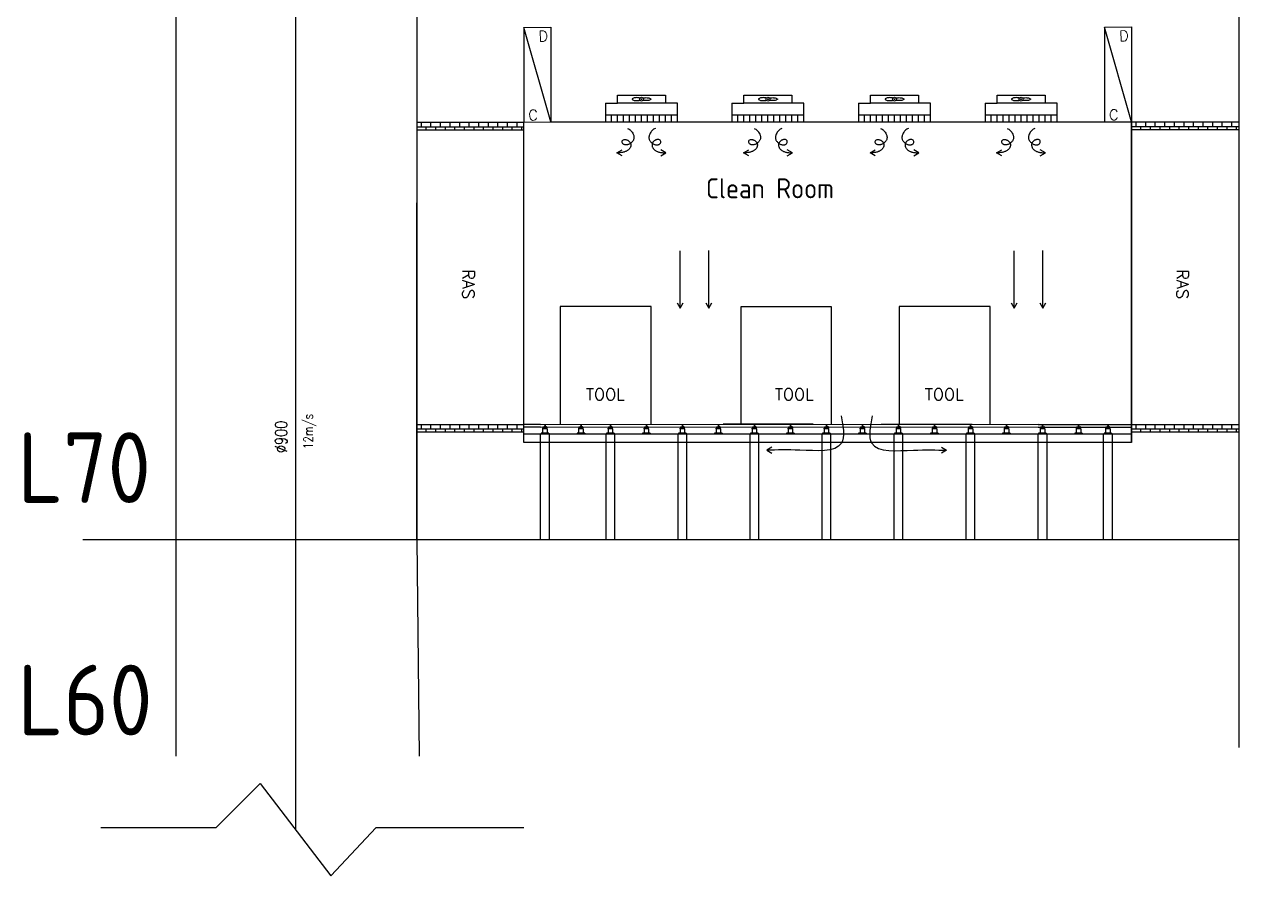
# Model space of a CAD drawing. Header units: millimetres. Extents: x 112 to 18918, y 65 to 12131.
# Drawn here: x 14678 to 18918, y 1148 to 4123 of the extents above; entities that cross this region are included whole.
import ezdxf
from ezdxf.enums import TextEntityAlignment as Align

# ---------------------------------------------------------------- set-up
doc = ezdxf.new("R2010")
doc.units = ezdxf.units.MM
for name, color, linetype in [('A-DETL-01', 1, 'Continuous'), ('DETL-TXT', 4, 'Continuous'), ('M-CEQPM-MAU', 22, 'Continuous'), ('M-EQPM-TXT', 4, 'Continuous'), ('M-HVAC-CMDUCT', 150, 'Continuous'), ('X-F10A-PID-F0-00-MAMEX-001$0$M-_DUCTAME-_E-', 40, 'Continuous'), ('X-F10A-PID-F0-00-MAMEX-001$0$X-F10X-PID-F0-00-MAMEX-001$0$M-_DUCTAME-_E-', 40, 'Continuous')]:
    doc.layers.add(name, color=color, linetype=linetype)
doc.styles.add('AA-TXT', font='isocp.shx', dxfattribs={"bigfont": 'chineset.shx'})
doc.styles.add('STDTEXT', font='simplex.shx', dxfattribs={"bigfont": 'china.shx'})
doc.styles.add('X-F10A-PID-F0-00-MAMEX-001$0$ROMANS', font='romans.shx', dxfattribs={"width": 0.8})

msp = doc.modelspace()

# ---------------------------------------------------------------- hatches: boundary and pattern name
at = {"layer": 'M-CEQPM-MAU'}
h = msp.add_hatch(dxfattribs=at)
h.set_pattern_fill('AR-B88', color=252, scale=0.164336)
h.set_pattern_definition([(360, (-655921.787, -1388894.034), (2e-14, 33.39309756), []), (90, (-655921.787, -1388894.034), (-16.69654878, 33.39309756), [33.39309756, -33.39309756])])
h.paths.add_polyline_path([(16422.1, 3780.8), (16048.2, 3780.8), (16048.2, 3754.4), (16422.1, 3754.4)])
h = msp.add_hatch(dxfattribs=at)
h.set_pattern_fill('AR-B88', color=252, scale=0.164336)
h.set_pattern_definition([(360, (-653426.305, -1388893.174), (2e-14, 33.39309756), []), (90, (-653426.305, -1388893.174), (-16.69654878, 33.39309756), [33.39309756, -33.39309756])])
h.paths.add_polyline_path([(18917.6, 3781.7), (18543.7, 3781.7), (18543.7, 3755.3), (18917.6, 3755.3)])
h = msp.add_hatch(dxfattribs=at)
h.set_pattern_fill('AR-B88', color=252, scale=0.164336)
h.set_pattern_definition([(360, (-655921.79, -1389949.798), (2e-14, 33.39309756), []), (90, (-655921.789, -1389949.798), (-16.69654878, 33.39309756), [33.39309756, -33.39309756])])
h.paths.add_polyline_path([(16422.1, 2725), (16048.2, 2725), (16048.2, 2698.6), (16422.1, 2698.6)])
h = msp.add_hatch(dxfattribs=at)
h.set_pattern_fill('AR-B88', color=252, scale=0.164336)
h.set_pattern_definition([(360, (-653426.305, -1389949.798), (2e-14, 33.39309756), []), (90, (-653426.305, -1389949.798), (-16.69654878, 33.39309756), [33.39309756, -33.39309756])])
h.paths.add_polyline_path([(18917.6, 2725), (18543.7, 2725), (18543.7, 2698.6), (18917.6, 2698.6)])

# ---------------------------------------------------------------- linework, layer by layer
at = {"color": 252}
for points in [[(16048.2, 3780.8), (16422.1, 3780.8)], [(18543.7, 3781.7), (18917.6, 3781.7)], [(16048.2, 3754.4), (16422.1, 3754.4)], [(18543.7, 3755.3), (18917.6, 3755.3)], [(16048.2, 2725), (16422.1, 2725)], [(18543.7, 2725), (18917.6, 2725)], [(16048.2, 2698.6), (16422.1, 2698.6)], [(18543.7, 2698.6), (18917.6, 2698.6)]]:
    msp.add_lwpolyline(points, dxfattribs=at)
at = {"layer": 'A-DETL-01', "color": 252, "linetype": 'Continuous'}
for p, q in [((15207.3, 9377.1), (15207.3, 1566.5)), ((18917.6, 9377.1), (18917.6, 1596.3)), ((16048.2, 4336.1), (16048.2, 2321.9)), ((18543.7, 3781.7), (18543.7, 2662.2)), ((16048.2, 2321.9), (16056.1, 1566.5))]:
    msp.add_line(p, q, dxfattribs=at)
at = {"layer": 'A-DETL-01', "color": 252}
msp.add_lwpolyline([(14944.5, 1316.6), (15347.7, 1316.6), (15501.8, 1470.6), (15747.6, 1148.2), (15906.6, 1316.6), (16421.5, 1316.6)], dxfattribs=at)
at = {"layer": 'M-CEQPM-MAU', "color": 252}
for p, q in [((18449.4, 4113.1), (18449.4, 3781.7)), ((16422.1, 4112.2), (16422.1, 3780.8)), ((16422.1, 3780.8), (16516.5, 3781.7)), ((16866.5, 3136.7), (16549.2, 3136.7)), ((16549.2, 3136.7), (16549.2, 2725.8)), ((16866.5, 2725.8), (16866.5, 3136.7)), ((17180.5, 2725.8), (17180.5, 3136.7)), ((17180.5, 3136.7), (17495, 3136.7)), ((17495, 3136.7), (17495, 2725.8)), ((18049.6, 3136.7), (17732.2, 3136.7)), ((17732.2, 3136.7), (17732.2, 2725.8)), ((18049.6, 2725.8), (18049.6, 3136.7)), ((17432, 2725.8), (17117.6, 2725.8)), ((17669.2, 2725.8), (17986.6, 2725.8))]:
    msp.add_line(p, q, dxfattribs=at)
at = {"layer": 'M-CEQPM-MAU', "color": 252, "ltscale": 0.1}
for p, q in [((16748.6, 3847.4), (16748.6, 3875.3)), ((16748.6, 3875.3), (16916.3, 3875.3)), ((16916.3, 3875.3), (16916.3, 3847.4)), ((17190.4, 3847.4), (17190.4, 3875.3)), ((17190.4, 3875.3), (17358, 3875.3)), ((17358, 3875.3), (17358, 3847.4)), ((17632.1, 3847.4), (17632.1, 3875.3)), ((17632.1, 3875.3), (17799.7, 3875.3)), ((17799.7, 3875.3), (17799.7, 3847.4)), ((18073.8, 3847.4), (18073.8, 3875.3)), ((18073.8, 3875.3), (18241.4, 3875.3)), ((18241.4, 3875.3), (18241.4, 3847.4)), ((16706.7, 3847.4), (16748.6, 3847.4)), ((16706.7, 3847.4), (16706.7, 3781.7)), ((16916.3, 3847.4), (16748.6, 3847.4)), ((16958.2, 3847.4), (16916.3, 3847.4)), ((16958.2, 3781.7), (16958.2, 3847.4)), ((17148.5, 3847.4), (17190.4, 3847.4)), ((17148.5, 3847.4), (17148.5, 3781.7)), ((17358, 3847.4), (17190.4, 3847.4)), ((17399.9, 3847.4), (17358, 3847.4)), ((17399.9, 3781.7), (17399.9, 3847.4)), ((17590.2, 3847.4), (17632.1, 3847.4)), ((17590.2, 3847.4), (17590.2, 3781.7)), ((17799.7, 3847.4), (17632.1, 3847.4)), ((17841.6, 3847.4), (17799.7, 3847.4)), ((17841.6, 3781.7), (17841.6, 3847.4)), ((18031.9, 3847.4), (18073.8, 3847.4)), ((18031.9, 3847.4), (18031.9, 3781.7)), ((18241.4, 3847.4), (18073.8, 3847.4)), ((18283.3, 3847.4), (18241.4, 3847.4)), ((18283.3, 3781.7), (18283.3, 3847.4)), ((16422.1, 2661.3), (16422.1, 3780.8)), ((16516.5, 3781.7), (18543.7, 3781.7)), ((16706.7, 3806.3), (16958.2, 3806.3)), ((16706.7, 3781.7), (16958.2, 3781.7)), ((16727.7, 3781.7), (16727.7, 3806.3)), ((16748.6, 3781.7), (16748.6, 3806.3)), ((16769.6, 3781.7), (16769.6, 3806.3)), ((16790.6, 3781.7), (16790.6, 3806.3)), ((16811.5, 3781.7), (16811.5, 3806.3)), ((16832.5, 3781.7), (16832.5, 3806.3)), ((16853.4, 3781.7), (16853.4, 3806.3)), ((16874.4, 3781.7), (16874.4, 3806.3)), ((16895.3, 3781.7), (16895.3, 3806.3)), ((16916.3, 3781.7), (16916.3, 3806.3)), ((16937.2, 3781.7), (16937.2, 3806.3)), ((17148.5, 3806.3), (17399.9, 3806.3)), ((17148.5, 3781.7), (17399.9, 3781.7)), ((17169.4, 3781.7), (17169.4, 3806.3)), ((17190.4, 3781.7), (17190.4, 3806.3)), ((17211.3, 3781.7), (17211.3, 3806.3)), ((17232.3, 3781.7), (17232.3, 3806.3)), ((17253.2, 3781.7), (17253.2, 3806.3)), ((17274.2, 3781.7), (17274.2, 3806.3)), ((17295.1, 3781.7), (17295.1, 3806.3)), ((17316.1, 3781.7), (17316.1, 3806.3)), ((17337, 3781.7), (17337, 3806.3)), ((17358, 3781.7), (17358, 3806.3)), ((17378.9, 3781.7), (17378.9, 3806.3)), ((17590.2, 3806.3), (17841.6, 3806.3)), ((17590.2, 3781.7), (17841.6, 3781.7)), ((17611.1, 3781.7), (17611.1, 3806.3)), ((17632.1, 3781.7), (17632.1, 3806.3)), ((17653, 3781.7), (17653, 3806.3)), ((17674, 3781.7), (17674, 3806.3)), ((17694.9, 3781.7), (17694.9, 3806.3)), ((17715.9, 3781.7), (17715.9, 3806.3)), ((17736.8, 3781.7), (17736.8, 3806.3)), ((17757.8, 3781.7), (17757.8, 3806.3)), ((17778.7, 3781.7), (17778.7, 3806.3)), ((17799.7, 3781.7), (17799.7, 3806.3)), ((17820.6, 3781.7), (17820.6, 3806.3)), ((18031.9, 3806.3), (18283.3, 3806.3)), ((18031.9, 3781.7), (18283.3, 3781.7)), ((18052.8, 3781.7), (18052.8, 3806.3)), ((18073.8, 3781.7), (18073.8, 3806.3)), ((18094.7, 3781.7), (18094.7, 3806.3)), ((18115.7, 3781.7), (18115.7, 3806.3)), ((18136.6, 3781.7), (18136.6, 3806.3)), ((18157.6, 3781.7), (18157.6, 3806.3)), ((18178.5, 3781.7), (18178.5, 3806.3)), ((18199.5, 3781.7), (18199.5, 3806.3)), ((18220.5, 3781.7), (18220.5, 3806.3)), ((18241.4, 3781.7), (18241.4, 3806.3)), ((18262.4, 3781.7), (18262.4, 3806.3)), ((18543.7, 2662.2), (18543.7, 3781.7)), ((16422.1, 2725.3), (16479.9, 2725.3)), ((16479.9, 2714.8), (16422.1, 2714.8)), ((16479.9, 2725), (18217, 2725.3)), ((18217, 2714.8), (16479.9, 2714.5)), ((16488.5, 2716.7), (16489.8, 2716.7)), ((16488.5, 2716.7), (16488.5, 2711.4)), ((16489.8, 2716.7), (16489.8, 2715.6)), ((16494.5, 2715.6), (16489.8, 2715.6)), ((16495.3, 2726.1), (16493.6, 2715.6)), ((16494.5, 2716.7), (16494.3, 2711.4)), ((16496.1, 2716.7), (16494.5, 2716.7)), ((16495.3, 2726.1), (16497, 2715.6)), ((16496.1, 2716.7), (16496.4, 2711.4)), ((16500.8, 2715.6), (16496.2, 2715.6)), ((16500.8, 2716.7), (16500.8, 2715.6)), ((16502.2, 2716.7), (16500.8, 2716.7)), ((16502.2, 2716.7), (16502.2, 2711.4)), ((16614.2, 2716.7), (16615.5, 2716.7)), ((16614.2, 2716.7), (16614.2, 2711.4)), ((16615.5, 2716.7), (16615.5, 2715.6)), ((16620.2, 2715.6), (16615.5, 2715.6)), ((16621, 2726.1), (16619.4, 2715.6)), ((16620.2, 2716.7), (16620, 2711.4)), ((16621.8, 2716.7), (16620.2, 2716.7)), ((16621, 2726.1), (16622.7, 2715.6)), ((16621.8, 2716.7), (16622.1, 2711.4)), ((16626.5, 2715.6), (16621.9, 2715.6)), ((16626.5, 2716.7), (16626.5, 2715.6)), ((16627.9, 2716.7), (16626.5, 2716.7)), ((16627.9, 2716.7), (16627.9, 2711.4)), ((16716.9, 2716.7), (16718.3, 2716.7)), ((16716.9, 2716.7), (16716.9, 2711.4)), ((16718.3, 2716.7), (16718.3, 2715.6)), ((16722.9, 2715.6), (16718.3, 2715.6)), ((16723.8, 2726.1), (16722.1, 2715.6)), ((16723, 2716.7), (16722.7, 2711.4)), ((16724.5, 2716.7), (16723, 2716.7)), ((16723.8, 2726.1), (16725.4, 2715.6)), ((16724.5, 2716.7), (16724.8, 2711.4)), ((16729.2, 2715.6), (16724.6, 2715.6)), ((16729.2, 2716.7), (16729.2, 2715.6)), ((16730.6, 2716.7), (16729.2, 2716.7)), ((16730.6, 2716.7), (16730.6, 2711.4)), ((16842.6, 2716.7), (16844, 2716.7)), ((16842.6, 2716.7), (16842.6, 2711.4)), ((16844, 2716.7), (16844, 2715.6)), ((16848.6, 2715.6), (16844, 2715.6)), ((16849.5, 2726.1), (16847.8, 2715.6)), ((16848.7, 2716.7), (16848.4, 2711.4)), ((16850.3, 2716.7), (16848.7, 2716.7)), ((16849.5, 2726.1), (16851.2, 2715.6)), ((16850.3, 2716.7), (16850.5, 2711.4)), ((16855, 2715.6), (16850.3, 2715.6)), ((16855, 2716.7), (16855, 2715.6)), ((16856.3, 2716.7), (16855, 2716.7)), ((16856.3, 2716.7), (16856.3, 2711.4)), ((16968.4, 2716.7), (16969.7, 2716.7)), ((16968.4, 2716.7), (16968.4, 2711.4)), ((16969.7, 2716.7), (16969.7, 2715.6)), ((16974.3, 2715.6), (16969.7, 2715.6)), ((16975.2, 2726.1), (16973.5, 2715.6)), ((16974.4, 2716.7), (16974.1, 2711.4)), ((16976, 2716.7), (16974.4, 2716.7)), ((16975.2, 2726.1), (16976.9, 2715.6)), ((16976, 2716.7), (16976.3, 2711.4)), ((16980.7, 2715.6), (16976, 2715.6)), ((16980.7, 2716.7), (16980.7, 2715.6)), ((16982, 2716.7), (16980.7, 2716.7)), ((16982, 2716.7), (16982, 2711.4)), ((17094.1, 2716.7), (17095.4, 2716.7)), ((17094.1, 2716.7), (17094.1, 2711.4)), ((17095.4, 2716.7), (17095.4, 2715.6)), ((17100.1, 2715.6), (17095.4, 2715.6)), ((17100.9, 2726.1), (17099.2, 2715.6)), ((17100.1, 2716.7), (17099.8, 2711.4)), ((17101.7, 2716.7), (17100.1, 2716.7)), ((17100.9, 2726.1), (17102.6, 2715.6)), ((17101.7, 2716.7), (17102, 2711.4)), ((17106.4, 2715.6), (17101.8, 2715.6)), ((17106.4, 2716.7), (17106.4, 2715.6)), ((17107.7, 2716.7), (17106.4, 2716.7)), ((17107.7, 2716.7), (17107.7, 2711.4)), ((17219.8, 2716.7), (17221.1, 2716.7)), ((17219.8, 2716.7), (17219.8, 2711.4)), ((17221.1, 2716.7), (17221.1, 2715.6)), ((17225.8, 2715.6), (17221.1, 2715.6)), ((17226.6, 2726.1), (17224.9, 2715.6)), ((17225.8, 2716.7), (17225.6, 2711.4)), ((17227.4, 2716.7), (17225.8, 2716.7)), ((17226.6, 2726.1), (17228.3, 2715.6)), ((17227.4, 2716.7), (17227.7, 2711.4)), ((17232.1, 2715.6), (17227.5, 2715.6)), ((17232.1, 2716.7), (17232.1, 2715.6)), ((17233.5, 2716.7), (17232.1, 2716.7)), ((17233.5, 2716.7), (17233.5, 2711.4)), ((17345.5, 2716.7), (17346.8, 2716.7)), ((17345.5, 2716.7), (17345.5, 2711.4)), ((17346.8, 2716.7), (17346.8, 2715.6)), ((17351.5, 2715.6), (17346.8, 2715.6)), ((17352.3, 2726.1), (17350.7, 2715.6)), ((17351.5, 2716.7), (17351.3, 2711.4)), ((17353.1, 2716.7), (17351.5, 2716.7)), ((17352.3, 2726.1), (17354, 2715.6)), ((17353.1, 2716.7), (17353.4, 2711.4)), ((17357.8, 2715.6), (17353.2, 2715.6)), ((17357.8, 2716.7), (17357.8, 2715.6)), ((17359.2, 2716.7), (17357.8, 2716.7)), ((17359.2, 2716.7), (17359.2, 2711.4)), ((17471.2, 2716.7), (17472.6, 2716.7)), ((17471.2, 2716.7), (17471.2, 2711.4)), ((17472.6, 2716.7), (17472.6, 2715.6)), ((17477.2, 2715.6), (17472.6, 2715.6)), ((17478.1, 2726.1), (17476.4, 2715.6)), ((17477.3, 2716.7), (17477, 2711.4)), ((17478.9, 2716.7), (17477.3, 2716.7)), ((17478.1, 2726.1), (17479.7, 2715.6)), ((17478.9, 2716.7), (17479.1, 2711.4)), ((17483.6, 2715.6), (17478.9, 2715.6)), ((17483.6, 2716.7), (17483.6, 2715.6)), ((17484.9, 2716.7), (17483.6, 2716.7)), ((17484.9, 2716.7), (17484.9, 2711.4)), ((17596.9, 2716.7), (17598.3, 2716.7)), ((17596.9, 2716.7), (17596.9, 2711.4)), ((17598.3, 2716.7), (17598.3, 2715.6)), ((17602.9, 2715.6), (17598.3, 2715.6)), ((17603.8, 2726.1), (17602.1, 2715.6)), ((17603, 2716.7), (17602.7, 2711.4)), ((17604.6, 2716.7), (17603, 2716.7)), ((17603.8, 2726.1), (17605.5, 2715.6)), ((17604.6, 2716.7), (17604.8, 2711.4)), ((17609.3, 2715.6), (17604.6, 2715.6)), ((17609.3, 2716.7), (17609.3, 2715.6)), ((17610.6, 2716.7), (17609.3, 2716.7)), ((17610.6, 2716.7), (17610.6, 2711.4)), ((17722.7, 2716.7), (17724, 2716.7)), ((17722.7, 2716.7), (17722.7, 2711.4)), ((17724, 2716.7), (17724, 2715.6)), ((17728.6, 2715.6), (17724, 2715.6)), ((17729.5, 2726.1), (17727.8, 2715.6)), ((17728.7, 2716.7), (17728.4, 2711.4)), ((17730.3, 2716.7), (17728.7, 2716.7)), ((17729.5, 2726.1), (17731.2, 2715.6)), ((17730.3, 2716.7), (17730.6, 2711.4)), ((17735, 2715.6), (17730.3, 2715.6)), ((17735, 2716.7), (17735, 2715.6)), ((17736.3, 2716.7), (17735, 2716.7)), ((17736.3, 2716.7), (17736.3, 2711.4)), ((17848.4, 2716.7), (17849.7, 2716.7)), ((17848.4, 2716.7), (17848.4, 2711.4)), ((17849.7, 2716.7), (17849.7, 2715.6)), ((17854.4, 2715.6), (17849.7, 2715.6)), ((17855.2, 2726.1), (17853.5, 2715.6)), ((17854.4, 2716.7), (17854.1, 2711.4)), ((17856, 2716.7), (17854.4, 2716.7)), ((17855.2, 2726.1), (17856.9, 2715.6)), ((17856, 2716.7), (17856.3, 2711.4)), ((17860.7, 2715.6), (17856.1, 2715.6)), ((17860.7, 2716.7), (17860.7, 2715.6)), ((17862, 2716.7), (17860.7, 2716.7)), ((17862, 2716.7), (17862, 2711.4)), ((17974.1, 2716.7), (17975.4, 2716.7)), ((17974.1, 2716.7), (17974.1, 2711.4)), ((17975.4, 2716.7), (17975.4, 2715.6)), ((17980.1, 2715.6), (17975.4, 2715.6)), ((17980.9, 2726.1), (17979.2, 2715.6)), ((17980.1, 2716.7), (17979.9, 2711.4)), ((17981.7, 2716.7), (17980.1, 2716.7)), ((17980.9, 2726.1), (17982.6, 2715.6)), ((17981.7, 2716.7), (17982, 2711.4)), ((17986.4, 2715.6), (17981.8, 2715.6)), ((17986.4, 2716.7), (17986.4, 2715.6)), ((17987.8, 2716.7), (17986.4, 2716.7)), ((17987.8, 2716.7), (17987.8, 2711.4)), ((18099.8, 2716.7), (18101.2, 2716.7)), ((18099.8, 2716.7), (18099.8, 2711.4)), ((18101.2, 2716.7), (18101.2, 2715.6)), ((18105.8, 2715.6), (18101.2, 2715.6)), ((18106.6, 2726.1), (18105, 2715.6)), ((18105.8, 2716.7), (18105.6, 2711.4)), ((18107.4, 2716.7), (18105.8, 2716.7)), ((18106.6, 2726.1), (18108.3, 2715.6)), ((18107.4, 2716.7), (18107.7, 2711.4)), ((18112.1, 2715.6), (18107.5, 2715.6)), ((18112.1, 2716.7), (18112.1, 2715.6)), ((18113.5, 2716.7), (18112.1, 2716.7)), ((18113.5, 2716.7), (18113.5, 2711.4)), ((18217, 2725), (18543.7, 2725)), ((18543.7, 2714.6), (18217, 2714.5)), ((18225.5, 2716.7), (18226.9, 2716.7)), ((18225.5, 2716.7), (18225.5, 2711.4)), ((18226.9, 2716.7), (18226.9, 2715.6)), ((18231.5, 2715.6), (18226.9, 2715.6)), ((18232.4, 2726.1), (18230.7, 2715.6)), ((18231.6, 2716.7), (18231.3, 2711.4)), ((18233.2, 2716.7), (18231.6, 2716.7)), ((18232.4, 2726.1), (18234, 2715.6)), ((18233.2, 2716.7), (18233.4, 2711.4)), ((18237.9, 2715.6), (18233.2, 2715.6)), ((18237.9, 2716.7), (18237.9, 2715.6)), ((18239.2, 2716.7), (18237.9, 2716.7)), ((18239.2, 2716.7), (18239.2, 2711.4)), ((18351.2, 2716.7), (18352.6, 2716.7)), ((18351.2, 2716.7), (18351.2, 2711.4)), ((18352.6, 2716.7), (18352.6, 2715.6)), ((18357.2, 2715.6), (18352.6, 2715.6)), ((18358.1, 2726.1), (18356.4, 2715.6)), ((18357.3, 2716.7), (18357, 2711.4)), ((18358.9, 2716.7), (18357.3, 2716.7)), ((18358.1, 2726.1), (18359.8, 2715.6)), ((18358.9, 2716.7), (18359.1, 2711.4)), ((18363.6, 2715.6), (18358.9, 2715.6)), ((18363.6, 2716.7), (18363.6, 2715.6)), ((18364.9, 2716.7), (18363.6, 2716.7)), ((18364.9, 2716.7), (18364.9, 2711.4)), ((18454, 2716.7), (18455.3, 2716.7)), ((18454, 2716.7), (18454, 2711.4)), ((18455.3, 2716.7), (18455.3, 2715.6)), ((18460, 2715.6), (18455.3, 2715.6)), ((18460.8, 2726.1), (18459.1, 2715.6)), ((18460, 2716.7), (18459.7, 2711.4)), ((18461.6, 2716.7), (18460, 2716.7)), ((18460.8, 2726.1), (18462.5, 2715.6)), ((18461.6, 2716.7), (18461.9, 2711.4)), ((18466.3, 2715.6), (18461.6, 2715.6)), ((18466.3, 2716.7), (18466.3, 2715.6)), ((18467.6, 2716.7), (18466.3, 2716.7)), ((18467.6, 2716.7), (18467.6, 2711.4)), ((16508.5, 2693.9), (16482.2, 2693.9)), ((16482.2, 2693.9), (16482.2, 2691.8)), ((16508.5, 2691.8), (16482.2, 2691.8)), ((16487.4, 2709.1), (16487.4, 2695.2)), ((16503.2, 2709.1), (16487.4, 2709.1)), ((16487.4, 2695.2), (16503.2, 2695.2)), ((16502.6, 2711.4), (16488.1, 2711.4)), ((16488.1, 2709.1), (16488.1, 2711.4)), ((16488.3, 2695.2), (16488.3, 2694)), ((16502.3, 2695.2), (16502.3, 2693.9)), ((16502.6, 2709.1), (16502.6, 2711.4)), ((16503.2, 2709.1), (16503.2, 2695.2)), ((16508.5, 2693.9), (16508.5, 2691.8)), ((16634.2, 2693.9), (16607.9, 2693.9)), ((16607.9, 2693.9), (16607.9, 2691.8)), ((16634.2, 2691.8), (16607.9, 2691.8)), ((16613.1, 2709.1), (16613.1, 2695.2)), ((16628.9, 2709.1), (16613.1, 2709.1)), ((16613.1, 2695.2), (16628.9, 2695.2)), ((16628.3, 2711.4), (16613.8, 2711.4)), ((16613.8, 2709.1), (16613.8, 2711.4)), ((16614, 2695.2), (16614, 2694)), ((16628.1, 2695.2), (16628.1, 2693.9)), ((16628.3, 2709.1), (16628.3, 2711.4)), ((16628.9, 2709.1), (16628.9, 2695.2)), ((16634.2, 2693.9), (16634.2, 2691.8)), ((16736.9, 2693.9), (16710.6, 2693.9)), ((16710.6, 2693.9), (16710.6, 2691.8)), ((16736.9, 2691.8), (16710.6, 2691.8)), ((16715.9, 2709.1), (16715.9, 2695.2)), ((16731.6, 2709.1), (16715.9, 2709.1)), ((16715.9, 2695.2), (16731.6, 2695.2)), ((16731, 2711.4), (16716.5, 2711.4)), ((16716.5, 2709.1), (16716.5, 2711.4)), ((16716.7, 2695.2), (16716.7, 2694)), ((16730.8, 2695.2), (16730.8, 2693.9)), ((16731, 2709.1), (16731, 2711.4)), ((16731.6, 2709.1), (16731.6, 2695.2)), ((16736.9, 2693.9), (16736.9, 2691.8)), ((16862.6, 2693.9), (16836.3, 2693.9)), ((16836.3, 2693.9), (16836.3, 2691.8)), ((16862.6, 2691.8), (16836.3, 2691.8)), ((16841.6, 2709.1), (16841.6, 2695.2)), ((16857.4, 2709.1), (16841.6, 2709.1)), ((16841.6, 2695.2), (16857.4, 2695.2)), ((16856.7, 2711.4), (16842.2, 2711.4)), ((16842.2, 2709.1), (16842.2, 2711.4)), ((16842.4, 2695.2), (16842.4, 2694)), ((16856.5, 2695.2), (16856.5, 2693.9)), ((16856.7, 2709.1), (16856.7, 2711.4)), ((16857.4, 2709.1), (16857.4, 2695.2)), ((16862.6, 2693.9), (16862.6, 2691.8)), ((16988.3, 2693.9), (16962, 2693.9)), ((16962, 2693.9), (16962, 2691.8)), ((16988.3, 2691.8), (16962, 2691.8)), ((16967.3, 2709.1), (16967.3, 2695.2)), ((16983.1, 2709.1), (16967.3, 2709.1)), ((16967.3, 2695.2), (16983.1, 2695.2)), ((16982.4, 2711.4), (16967.9, 2711.4)), ((16967.9, 2709.1), (16967.9, 2711.4)), ((16968.2, 2695.2), (16968.2, 2694)), ((16982.2, 2695.2), (16982.2, 2693.9)), ((16982.4, 2709.1), (16982.4, 2711.4)), ((16983.1, 2709.1), (16983.1, 2695.2)), ((16988.3, 2693.9), (16988.3, 2691.8)), ((17114.1, 2693.9), (17087.8, 2693.9)), ((17087.8, 2693.9), (17087.8, 2691.8)), ((17114.1, 2691.8), (17087.8, 2691.8)), ((17093, 2709.1), (17093, 2695.2)), ((17108.8, 2709.1), (17093, 2709.1)), ((17093, 2695.2), (17108.8, 2695.2)), ((17108.1, 2711.4), (17093.7, 2711.4)), ((17093.7, 2709.1), (17093.7, 2711.4)), ((17093.9, 2695.2), (17093.9, 2694)), ((17107.9, 2695.2), (17107.9, 2693.9)), ((17108.1, 2709.1), (17108.1, 2711.4)), ((17108.8, 2709.1), (17108.8, 2695.2)), ((17114.1, 2693.9), (17114.1, 2691.8)), ((17239.8, 2693.9), (17213.5, 2693.9)), ((17213.5, 2693.9), (17213.5, 2691.8)), ((17239.8, 2691.8), (17213.5, 2691.8)), ((17218.7, 2709.1), (17218.7, 2695.2)), ((17234.5, 2709.1), (17218.7, 2709.1)), ((17218.7, 2695.2), (17234.5, 2695.2)), ((17233.9, 2711.4), (17219.4, 2711.4)), ((17219.4, 2709.1), (17219.4, 2711.4)), ((17219.6, 2695.2), (17219.6, 2694)), ((17233.7, 2695.2), (17233.7, 2693.9)), ((17233.9, 2709.1), (17233.9, 2711.4)), ((17234.5, 2709.1), (17234.5, 2695.2)), ((17239.8, 2693.9), (17239.8, 2691.8)), ((17365.5, 2693.9), (17339.2, 2693.9)), ((17339.2, 2693.9), (17339.2, 2691.8)), ((17365.5, 2691.8), (17339.2, 2691.8)), ((17344.5, 2709.1), (17344.5, 2695.2)), ((17360.2, 2709.1), (17344.5, 2709.1)), ((17344.5, 2695.2), (17360.2, 2695.2)), ((17359.6, 2711.4), (17345.1, 2711.4)), ((17345.1, 2709.1), (17345.1, 2711.4)), ((17345.3, 2695.2), (17345.3, 2694)), ((17359.4, 2695.2), (17359.4, 2693.9)), ((17359.6, 2709.1), (17359.6, 2711.4)), ((17360.2, 2709.1), (17360.2, 2695.2)), ((17365.5, 2693.9), (17365.5, 2691.8)), ((17491.2, 2693.9), (17464.9, 2693.9)), ((17464.9, 2693.9), (17464.9, 2691.8)), ((17491.2, 2691.8), (17464.9, 2691.8)), ((17470.2, 2709.1), (17470.2, 2695.2)), ((17485.9, 2709.1), (17470.2, 2709.1)), ((17470.2, 2695.2), (17485.9, 2695.2)), ((17485.3, 2711.4), (17470.8, 2711.4)), ((17470.8, 2709.1), (17470.8, 2711.4)), ((17471, 2695.2), (17471, 2694)), ((17485.1, 2695.2), (17485.1, 2693.9)), ((17485.3, 2709.1), (17485.3, 2711.4)), ((17485.9, 2709.1), (17485.9, 2695.2)), ((17491.2, 2693.9), (17491.2, 2691.8)), ((17616.9, 2693.9), (17590.6, 2693.9)), ((17590.6, 2693.9), (17590.6, 2691.8)), ((17616.9, 2691.8), (17590.6, 2691.8)), ((17595.9, 2709.1), (17595.9, 2695.2)), ((17611.7, 2709.1), (17595.9, 2709.1)), ((17595.9, 2695.2), (17611.7, 2695.2)), ((17611, 2711.4), (17596.5, 2711.4)), ((17596.5, 2709.1), (17596.5, 2711.4)), ((17596.7, 2695.2), (17596.7, 2694)), ((17610.8, 2695.2), (17610.8, 2693.9)), ((17611, 2709.1), (17611, 2711.4)), ((17611.7, 2709.1), (17611.7, 2695.2)), ((17616.9, 2693.9), (17616.9, 2691.8)), ((17742.6, 2693.9), (17716.3, 2693.9)), ((17716.3, 2693.9), (17716.3, 2691.8)), ((17742.6, 2691.8), (17716.3, 2691.8)), ((17721.6, 2709.1), (17721.6, 2695.2)), ((17737.4, 2709.1), (17721.6, 2709.1)), ((17721.6, 2695.2), (17737.4, 2695.2)), ((17736.7, 2711.4), (17722.3, 2711.4)), ((17722.3, 2709.1), (17722.3, 2711.4)), ((17722.5, 2695.2), (17722.5, 2694)), ((17736.5, 2695.2), (17736.5, 2693.9)), ((17736.7, 2709.1), (17736.7, 2711.4)), ((17737.4, 2709.1), (17737.4, 2695.2)), ((17742.6, 2693.9), (17742.6, 2691.8)), ((17868.4, 2693.9), (17842.1, 2693.9)), ((17842.1, 2693.9), (17842.1, 2691.8)), ((17868.4, 2691.8), (17842.1, 2691.8)), ((17847.3, 2709.1), (17847.3, 2695.2)), ((17863.1, 2709.1), (17847.3, 2709.1)), ((17847.3, 2695.2), (17863.1, 2695.2)), ((17862.5, 2711.4), (17848, 2711.4)), ((17848, 2709.1), (17848, 2711.4)), ((17848.2, 2695.2), (17848.2, 2694)), ((17862.2, 2695.2), (17862.2, 2693.9)), ((17862.5, 2709.1), (17862.5, 2711.4)), ((17863.1, 2709.1), (17863.1, 2695.2)), ((17868.4, 2693.9), (17868.4, 2691.8)), ((17994.1, 2693.9), (17967.8, 2693.9)), ((17967.8, 2693.9), (17967.8, 2691.8)), ((17994.1, 2691.8), (17967.8, 2691.8)), ((17973, 2709.1), (17973, 2695.2)), ((17988.8, 2709.1), (17973, 2709.1)), ((17973, 2695.2), (17988.8, 2695.2)), ((17988.2, 2711.4), (17973.7, 2711.4)), ((17973.7, 2709.1), (17973.7, 2711.4)), ((17973.9, 2695.2), (17973.9, 2694)), ((17988, 2695.2), (17988, 2693.9)), ((17988.2, 2709.1), (17988.2, 2711.4)), ((17988.8, 2709.1), (17988.8, 2695.2)), ((17994.1, 2693.9), (17994.1, 2691.8)), ((18119.8, 2693.9), (18093.5, 2693.9)), ((18093.5, 2693.9), (18093.5, 2691.8)), ((18119.8, 2691.8), (18093.5, 2691.8)), ((18098.8, 2709.1), (18098.8, 2695.2)), ((18114.5, 2709.1), (18098.8, 2709.1)), ((18098.8, 2695.2), (18114.5, 2695.2)), ((18113.9, 2711.4), (18099.4, 2711.4)), ((18099.4, 2709.1), (18099.4, 2711.4)), ((18099.6, 2695.2), (18099.6, 2694)), ((18113.7, 2695.2), (18113.7, 2693.9)), ((18113.9, 2709.1), (18113.9, 2711.4)), ((18114.5, 2709.1), (18114.5, 2695.2)), ((18119.8, 2693.9), (18119.8, 2691.8)), ((18245.5, 2693.9), (18219.2, 2693.9)), ((18219.2, 2693.9), (18219.2, 2691.8)), ((18245.5, 2691.8), (18219.2, 2691.8)), ((18224.5, 2709.1), (18224.5, 2695.2)), ((18240.2, 2709.1), (18224.5, 2709.1)), ((18224.5, 2695.2), (18240.2, 2695.2)), ((18239.6, 2711.4), (18225.1, 2711.4)), ((18225.1, 2709.1), (18225.1, 2711.4)), ((18225.3, 2695.2), (18225.3, 2694)), ((18239.4, 2695.2), (18239.4, 2693.9)), ((18239.6, 2709.1), (18239.6, 2711.4)), ((18240.2, 2709.1), (18240.2, 2695.2)), ((18245.5, 2693.9), (18245.5, 2691.8)), ((18371.2, 2693.9), (18344.9, 2693.9)), ((18344.9, 2693.9), (18344.9, 2691.8)), ((18371.2, 2691.8), (18344.9, 2691.8)), ((18350.2, 2709.1), (18350.2, 2695.2)), ((18366, 2709.1), (18350.2, 2709.1)), ((18350.2, 2695.2), (18366, 2695.2)), ((18365.3, 2711.4), (18350.8, 2711.4)), ((18350.8, 2709.1), (18350.8, 2711.4)), ((18351, 2695.2), (18351, 2694)), ((18365.1, 2695.2), (18365.1, 2693.9)), ((18365.3, 2709.1), (18365.3, 2711.4)), ((18366, 2709.1), (18366, 2695.2)), ((18371.2, 2693.9), (18371.2, 2691.8)), ((18473.9, 2693.9), (18447.7, 2693.9)), ((18447.7, 2693.9), (18447.7, 2691.8)), ((18473.9, 2691.8), (18447.7, 2691.8)), ((18452.9, 2709.1), (18452.9, 2695.2)), ((18468.7, 2709.1), (18452.9, 2709.1)), ((18452.9, 2695.2), (18468.7, 2695.2)), ((18468, 2711.4), (18453.6, 2711.4)), ((18453.6, 2709.1), (18453.6, 2711.4)), ((18453.8, 2695.2), (18453.8, 2694)), ((18467.8, 2695.2), (18467.8, 2693.9)), ((18468, 2709.1), (18468, 2711.4)), ((18468.7, 2709.1), (18468.7, 2695.2)), ((18473.9, 2693.9), (18473.9, 2691.8))]:
    msp.add_line(p, q, dxfattribs=at)
at = {"layer": 'M-CEQPM-MAU', "color": 252}
for points in [[(16516.5, 4113.1), (16516.5, 3781.7), (16422.1, 4112.2)], [(18543.7, 4114), (18543.7, 3782.5), (18449.4, 4113.1)]]:
    msp.add_lwpolyline(points, close=True, dxfattribs=at)
at = {"layer": 'M-CEQPM-MAU', "color": 252, "ltscale": 0.1}
for points in [[(16827.1, 3865.2, 0.03966), (16822.7, 3866.1, 0.032614), (16816, 3866.6, 0.032614), (16809.3, 3866.1, 0.044087), (16804.4, 3865, 0.086721), (16800.4, 3862.9, 0.233651), (16799.6, 3861.4, 0.233651), (16800.4, 3859.8, 0.086721), (16804.4, 3857.7, 0.044087), (16809.3, 3856.6, 0.032614), (16816, 3856.2, 0.032614), (16822.7, 3856.6, 0.03966), (16827.1, 3857.5)], [(16837.8, 3865.2, -0.03966), (16842.2, 3866.1, -0.032614), (16848.9, 3866.6, -0.032614), (16855.7, 3866.1, -0.044087), (16860.5, 3865, -0.086721), (16864.5, 3862.9, -0.233651), (16865.3, 3861.4, -0.233651), (16864.5, 3859.8, -0.086721), (16860.5, 3857.7, -0.044087), (16855.7, 3856.6, -0.032614), (16848.9, 3856.2, -0.032614), (16842.2, 3856.6, -0.03966), (16837.8, 3857.5)], [(17268.8, 3865.2, 0.03966), (17264.4, 3866.1, 0.032614), (17257.7, 3866.6, 0.032614), (17251, 3866.1, 0.044087), (17246.1, 3865, 0.086721), (17242.1, 3862.9, 0.233651), (17241.3, 3861.4, 0.233651), (17242.1, 3859.8, 0.086721), (17246.1, 3857.7, 0.044087), (17251, 3856.6, 0.032614), (17257.7, 3856.2, 0.032614), (17264.4, 3856.6, 0.03966), (17268.8, 3857.5)], [(17279.5, 3865.2, -0.03966), (17283.9, 3866.1, -0.032614), (17290.6, 3866.6, -0.032614), (17297.4, 3866.1, -0.044087), (17302.2, 3865, -0.086721), (17306.3, 3862.9, -0.233651), (17307, 3861.4, -0.233651), (17306.3, 3859.8, -0.086721), (17302.2, 3857.7, -0.044087), (17297.4, 3856.6, -0.032614), (17290.6, 3856.2, -0.032614), (17283.9, 3856.6, -0.03966), (17279.5, 3857.5)], [(17710.5, 3865.2, 0.03966), (17706.1, 3866.1, 0.032614), (17699.4, 3866.6, 0.032614), (17692.7, 3866.1, 0.044087), (17687.8, 3865, 0.086721), (17683.8, 3862.9, 0.233651), (17683, 3861.4, 0.233651), (17683.8, 3859.8, 0.086721), (17687.8, 3857.7, 0.044087), (17692.7, 3856.6, 0.032614), (17699.4, 3856.2, 0.032614), (17706.1, 3856.6, 0.03966), (17710.5, 3857.5)], [(17721.2, 3865.2, -0.03966), (17725.6, 3866.1, -0.032614), (17732.3, 3866.6, -0.032614), (17739.1, 3866.1, -0.044087), (17743.9, 3865, -0.086721), (17748, 3862.9, -0.233651), (17748.7, 3861.4, -0.233651), (17748, 3859.8, -0.086721), (17743.9, 3857.7, -0.044087), (17739.1, 3856.6, -0.032614), (17732.3, 3856.2, -0.032614), (17725.6, 3856.6, -0.03966), (17721.2, 3857.5)], [(18152.2, 3865.2, 0.03966), (18147.9, 3866.1, 0.032614), (18141.1, 3866.6, 0.032614), (18134.4, 3866.1, 0.044087), (18129.5, 3865, 0.086721), (18125.5, 3862.9, 0.233651), (18124.7, 3861.4, 0.233651), (18125.5, 3859.8, 0.086721), (18129.5, 3857.7, 0.044087), (18134.4, 3856.6, 0.032614), (18141.1, 3856.2, 0.032614), (18147.9, 3856.6, 0.03966), (18152.2, 3857.5)], [(18162.9, 3865.2, -0.03966), (18167.3, 3866.1, -0.032614), (18174.1, 3866.6, -0.032614), (18180.8, 3866.1, -0.044087), (18185.7, 3865, -0.086721), (18189.7, 3862.9, -0.233651), (18190.5, 3861.4, -0.233651), (18189.7, 3859.8, -0.086721), (18185.7, 3857.7, -0.044087), (18180.8, 3856.6, -0.032614), (18174.1, 3856.2, -0.032614), (18167.3, 3856.6, -0.03966), (18162.9, 3857.5)]]:
    msp.add_lwpolyline(points, format="xyb", dxfattribs=at)
at = {"layer": 'M-CEQPM-MAU', "color": 252, "ltscale": 0.1, "const_width": 3.29}
for points in [[(16834.1, 3861.4, -1), (16830.8, 3861.4, -1)], [(17275.8, 3861.4, -1), (17272.5, 3861.4, -1)], [(17717.5, 3861.4, -1), (17714.2, 3861.4, -1)], [(18159.2, 3861.4, -1), (18156, 3861.4, -1)]]:
    msp.add_lwpolyline(points, format="xyb", close=True, dxfattribs=at)
at = {"layer": 'M-CEQPM-MAU', "color": 252, "ltscale": 0.1}
for points in [[(16422.1, 2691.8), (16479.9, 2691.8)], [(18217, 2662.2), (16479.9, 2662.2), (16479.9, 2691.8), (18217, 2691.8)], [(18543.7, 2662.2), (18217, 2662.2), (18217, 2691.8), (18543.7, 2691.8)], [(16479.9, 2662.2), (16422.1, 2662.2)]]:
    msp.add_lwpolyline(points, dxfattribs=at)
for points in [[(16480.5, 2321.9), (16480.5, 2691.8), (16510.1, 2691.8), (16510.1, 2321.9)], [(16709, 2321.9), (16709, 2691.8), (16738.5, 2691.8), (16738.5, 2321.9)], [(16960.4, 2321.9), (16960.4, 2691.8), (16990, 2691.8), (16990, 2321.9)], [(17211.8, 2321.9), (17211.8, 2691.8), (17241.4, 2691.8), (17241.4, 2321.9)], [(17463.3, 2321.9), (17463.3, 2691.8), (17492.8, 2691.8), (17492.8, 2321.9)], [(17714.7, 2321.9), (17714.7, 2691.8), (17744.3, 2691.8), (17744.3, 2321.9)], [(17966.1, 2321.9), (17966.1, 2691.8), (17995.7, 2691.8), (17995.7, 2321.9)], [(18217.6, 2321.9), (18217.6, 2691.8), (18247.2, 2691.8), (18247.2, 2321.9)], [(18446, 2321.9), (18446, 2691.8), (18475.6, 2691.8), (18475.6, 2321.9)]]:
    msp.add_lwpolyline(points, close=True, dxfattribs=at)
at = {"layer": 'M-CEQPM-MAU', "color": 252}
msp.add_lwpolyline([(18917.6, 2321.9), (14882.4, 2321.9)], dxfattribs=at)
at = {"layer": 'M-CEQPM-MAU', "color": 252, "ltscale": 0.1}
for centre in [(16832.5, 3861.4), (17274.2, 3861.4), (17715.9, 3861.4), (18157.6, 3861.4)]:
    msp.add_circle(centre, 6.57, dxfattribs=at)
at = {"layer": 'M-HVAC-CMDUCT', "color": 252}
for p, q in [((16967.6, 3131.1), (16967.6, 3331.1)), ((17067.6, 3131.1), (17067.6, 3332.1)), ((18133.8, 3131.1), (18133.8, 3331.1)), ((18233.8, 3131.1), (18233.8, 3332.1))]:
    msp.add_line(p, q, dxfattribs=at)
at = {"layer": 'M-HVAC-CMDUCT', "color": 252, "ltscale": 0.1}
for points in [[(16783.7, 3759.1, -0.140241), (16794.9, 3751.7, -0.038232), (16798.8, 3747.5), (16799.9, 3745.9), (16801.9, 3742.5), (16803.5, 3739.5), (16804.7, 3736.7), (16805.5, 3734), (16806, 3731.5), (16806.3, 3729.1), (16806.4, 3726.8), (16806.2, 3724.7), (16805.8, 3722.6), (16805.2, 3720.5), (16804.4, 3718.6), (16803.4, 3716.6), (16802.1, 3714.7), (16800.7, 3712.9), (16799.2, 3711.1), (16797.4, 3709.5), (16795.6, 3707.9), (16793.7, 3706.5), (16791.6, 3705.2), (16789.5, 3704.1), (16787.4, 3703.2), (16785.3, 3702.4), (16783.2, 3701.9), (16781.1, 3701.5), (16779.1, 3701.4), (16777.2, 3701.4), (16775.5, 3701.5), (16773.9, 3701.9), (16772.4, 3702.4), (16771.2, 3703.1), (16770, 3703.8, -0.282011), (16765.1, 3713.3, -0.222152), (16767.3, 3718.5, -0.123311), (16771.6, 3720.4), (16773.2, 3720.5), (16774.9, 3720.5), (16776.6, 3720.4), (16778.3, 3720.2), (16780, 3719.7), (16781.7, 3719.2), (16783.3, 3718.4), (16784.8, 3717.6), (16786.2, 3716.7), (16787.6, 3715.7), (16788.9, 3714.6), (16790.1, 3713.4), (16791.1, 3712.2), (16792.1, 3711), (16793, 3709.7), (16793.7, 3708.4), (16794.3, 3707.1), (16794.8, 3705.7), (16795.1, 3704.2), (16795.4, 3702.7), (16795.5, 3701.2), (16795.4, 3699.6), (16795.2, 3698), (16794.9, 3696.4), (16794.4, 3694.8), (16793.8, 3693.2), (16793, 3691.6), (16792, 3690.1), (16791, 3688.6), (16789.7, 3687.1), (16788.4, 3685.7), (16786.9, 3684.4), (16785.3, 3683.2), (16783.6, 3682), (16781.8, 3680.9), (16779.9, 3679.9), (16777.9, 3678.9), (16775.9, 3678.1), (16773.7, 3677.3), (16771.5, 3676.6), (16769, 3676), (16766.4, 3675.5), (16763.6, 3675), (16760.6, 3674.6), (16757.4, 3674.3), (16754, 3674), (16750.5, 3673.8), (16747, 3673.5)], [(16881.1, 3759.1, 0.140241), (16869.9, 3751.7, 0.038232), (16866, 3747.5), (16864.9, 3745.9), (16863, 3742.5), (16861.3, 3739.5), (16860.2, 3736.7), (16859.4, 3734), (16858.8, 3731.5), (16858.5, 3729.1), (16858.5, 3726.8), (16858.6, 3724.7), (16859, 3722.6), (16859.6, 3720.5), (16860.4, 3718.6), (16861.5, 3716.6), (16862.7, 3714.7), (16864.1, 3712.9), (16865.7, 3711.1), (16867.4, 3709.5), (16869.2, 3707.9), (16871.2, 3706.5), (16873.2, 3705.2), (16875.3, 3704.1), (16877.4, 3703.2), (16879.5, 3702.4), (16881.6, 3701.9), (16883.7, 3701.5), (16885.7, 3701.4), (16887.6, 3701.4), (16889.4, 3701.5), (16891, 3701.9), (16892.4, 3702.4), (16893.7, 3703.1), (16894.9, 3703.8, 0.282011), (16899.8, 3713.3, 0.222152), (16897.6, 3718.5, 0.123311), (16893.3, 3720.4), (16891.7, 3720.5), (16890, 3720.5), (16888.2, 3720.4), (16886.5, 3720.2), (16884.8, 3719.7), (16883.2, 3719.2), (16881.6, 3718.4), (16880.1, 3717.6), (16878.6, 3716.7), (16877.2, 3715.7), (16875.9, 3714.6), (16874.8, 3713.4), (16873.7, 3712.2), (16872.7, 3711), (16871.9, 3709.7), (16871.1, 3708.4), (16870.5, 3707.1), (16870, 3705.7), (16869.7, 3704.2), (16869.5, 3702.7), (16869.4, 3701.2), (16869.4, 3699.6), (16869.6, 3698), (16870, 3696.4), (16870.4, 3694.8), (16871.1, 3693.2), (16871.9, 3691.6), (16872.8, 3690.1), (16873.9, 3688.6), (16875.1, 3687.1), (16876.5, 3685.7), (16878, 3684.4), (16879.6, 3683.2), (16881.3, 3682), (16883.1, 3680.9), (16885, 3679.9), (16886.9, 3678.9), (16888.9, 3678.1), (16891.1, 3677.3), (16893.4, 3676.6), (16895.8, 3676), (16898.4, 3675.5), (16901.2, 3675), (16904.2, 3674.6), (16907.5, 3674.3), (16910.9, 3674), (16914.3, 3673.8), (16917.8, 3673.5)], [(17225.4, 3759.1, -0.140241), (17236.6, 3751.7, -0.038232), (17240.5, 3747.5), (17241.6, 3745.9), (17243.6, 3742.5), (17245.2, 3739.5), (17246.4, 3736.7), (17247.2, 3734), (17247.7, 3731.5), (17248, 3729.1), (17248.1, 3726.8), (17247.9, 3724.7), (17247.5, 3722.6), (17246.9, 3720.5), (17246.1, 3718.6), (17245.1, 3716.6), (17243.9, 3714.7), (17242.4, 3712.9), (17240.9, 3711.1), (17239.1, 3709.5), (17237.3, 3707.9), (17235.4, 3706.5), (17233.3, 3705.2), (17231.3, 3704.1), (17229.1, 3703.2), (17227, 3702.4), (17224.9, 3701.9), (17222.8, 3701.5), (17220.8, 3701.4), (17218.9, 3701.4), (17217.2, 3701.5), (17215.6, 3701.9), (17214.1, 3702.4), (17212.9, 3703.1), (17211.7, 3703.8, -0.282011), (17206.8, 3713.3, -0.222152), (17209, 3718.5, -0.123311), (17213.3, 3720.4), (17214.9, 3720.5), (17216.6, 3720.5), (17218.3, 3720.4), (17220, 3720.2), (17221.7, 3719.7), (17223.4, 3719.2), (17225, 3718.4), (17226.5, 3717.6), (17227.9, 3716.7), (17229.3, 3715.7), (17230.6, 3714.6), (17231.8, 3713.4), (17232.9, 3712.2), (17233.8, 3711), (17234.7, 3709.7), (17235.4, 3708.4), (17236, 3707.1), (17236.5, 3705.7), (17236.9, 3704.2), (17237.1, 3702.7), (17237.2, 3701.2), (17237.1, 3699.6), (17236.9, 3698), (17236.6, 3696.4), (17236.1, 3694.8), (17235.5, 3693.2), (17234.7, 3691.6), (17233.8, 3690.1), (17232.7, 3688.6), (17231.4, 3687.1), (17230.1, 3685.7), (17228.6, 3684.4), (17227, 3683.2), (17225.3, 3682), (17223.5, 3680.9), (17221.6, 3679.9), (17219.6, 3678.9), (17217.6, 3678.1), (17215.5, 3677.3), (17213.2, 3676.6), (17210.7, 3676), (17208.1, 3675.5), (17205.3, 3675), (17202.3, 3674.6), (17199.1, 3674.3), (17195.7, 3674), (17192.2, 3673.8), (17188.8, 3673.5)], [(17322.8, 3759.1, 0.140241), (17311.7, 3751.7, 0.038232), (17307.7, 3747.5), (17306.6, 3745.9), (17304.7, 3742.5), (17303, 3739.5), (17301.9, 3736.7), (17301.1, 3734), (17300.5, 3731.5), (17300.2, 3729.1), (17300.2, 3726.8), (17300.3, 3724.7), (17300.7, 3722.6), (17301.3, 3720.5), (17302.1, 3718.6), (17303.2, 3716.6), (17304.4, 3714.7), (17305.8, 3712.9), (17307.4, 3711.1), (17309.1, 3709.5), (17310.9, 3707.9), (17312.9, 3706.5), (17314.9, 3705.2), (17317, 3704.1), (17319.1, 3703.2), (17321.2, 3702.4), (17323.4, 3701.9), (17325.4, 3701.5), (17327.4, 3701.4), (17329.3, 3701.4), (17331.1, 3701.5), (17332.7, 3701.9), (17334.1, 3702.4), (17335.4, 3703.1), (17336.6, 3703.8, 0.282011), (17341.5, 3713.3, 0.222152), (17339.3, 3718.5, 0.123311), (17335, 3720.4), (17333.4, 3720.5), (17331.7, 3720.5), (17330, 3720.4), (17328.2, 3720.2), (17326.5, 3719.7), (17324.9, 3719.2), (17323.3, 3718.4), (17321.8, 3717.6), (17320.3, 3716.7), (17318.9, 3715.7), (17317.7, 3714.6), (17316.5, 3713.4), (17315.4, 3712.2), (17314.4, 3711), (17313.6, 3709.7), (17312.9, 3708.4), (17312.2, 3707.1), (17311.8, 3705.7), (17311.4, 3704.2), (17311.2, 3702.7), (17311.1, 3701.2), (17311.1, 3699.6), (17311.3, 3698), (17311.7, 3696.4), (17312.2, 3694.8), (17312.8, 3693.2), (17313.6, 3691.6), (17314.5, 3690.1), (17315.6, 3688.6), (17316.8, 3687.1), (17318.2, 3685.7), (17319.7, 3684.4), (17321.3, 3683.2), (17323, 3682), (17324.8, 3680.9), (17326.7, 3679.9), (17328.6, 3678.9), (17330.6, 3678.1), (17332.8, 3677.3), (17335.1, 3676.6), (17337.5, 3676), (17340.1, 3675.5), (17342.9, 3675), (17345.9, 3674.6), (17349.2, 3674.3), (17352.6, 3674), (17356.1, 3673.8), (17359.5, 3673.5)], [(17667.2, 3759.1, -0.140241), (17678.3, 3751.7, -0.038232), (17682.2, 3747.5), (17683.4, 3745.9), (17685.3, 3742.5), (17686.9, 3739.5), (17688.1, 3736.7), (17688.9, 3734), (17689.4, 3731.5), (17689.7, 3729.1), (17689.8, 3726.8), (17689.6, 3724.7), (17689.2, 3722.6), (17688.6, 3720.5), (17687.8, 3718.6), (17686.8, 3716.6), (17685.6, 3714.7), (17684.2, 3712.9), (17682.6, 3711.1), (17680.9, 3709.5), (17679, 3707.9), (17677.1, 3706.5), (17675.1, 3705.2), (17673, 3704.1), (17670.9, 3703.2), (17668.7, 3702.4), (17666.6, 3701.9), (17664.5, 3701.5), (17662.5, 3701.4), (17660.6, 3701.4), (17658.9, 3701.5), (17657.3, 3701.9), (17655.8, 3702.4), (17654.6, 3703.1), (17653.4, 3703.8, -0.282011), (17648.5, 3713.3, -0.222152), (17650.7, 3718.5, -0.123311), (17655, 3720.4), (17656.6, 3720.5), (17658.3, 3720.5), (17660, 3720.4), (17661.7, 3720.2), (17663.4, 3719.7), (17665.1, 3719.2), (17666.7, 3718.4), (17668.2, 3717.6), (17669.7, 3716.7), (17671, 3715.7), (17672.3, 3714.6), (17673.5, 3713.4), (17674.6, 3712.2), (17675.5, 3711), (17676.4, 3709.7), (17677.1, 3708.4), (17677.7, 3707.1), (17678.2, 3705.7), (17678.6, 3704.2), (17678.8, 3702.7), (17678.9, 3701.2), (17678.8, 3699.6), (17678.6, 3698), (17678.3, 3696.4), (17677.8, 3694.8), (17677.2, 3693.2), (17676.4, 3691.6), (17675.5, 3690.1), (17674.4, 3688.6), (17673.1, 3687.1), (17671.8, 3685.7), (17670.3, 3684.4), (17668.7, 3683.2), (17667, 3682), (17665.2, 3680.9), (17663.3, 3679.9), (17661.4, 3678.9), (17659.3, 3678.1), (17657.2, 3677.3), (17654.9, 3676.6), (17652.5, 3676), (17649.8, 3675.5), (17647, 3675), (17644, 3674.6), (17640.8, 3674.3), (17637.4, 3674), (17633.9, 3673.8), (17630.5, 3673.5)], [(17764.5, 3759.1, 0.140241), (17753.4, 3751.7, 0.038232), (17749.4, 3747.5), (17748.3, 3745.9), (17746.4, 3742.5), (17744.8, 3739.5), (17743.6, 3736.7), (17742.8, 3734), (17742.3, 3731.5), (17742, 3729.1), (17741.9, 3726.8), (17742, 3724.7), (17742.4, 3722.6), (17743, 3720.5), (17743.9, 3718.6), (17744.9, 3716.6), (17746.1, 3714.7), (17747.5, 3712.9), (17749.1, 3711.1), (17750.8, 3709.5), (17752.7, 3707.9), (17754.6, 3706.5), (17756.6, 3705.2), (17758.7, 3704.1), (17760.8, 3703.2), (17763, 3702.4), (17765.1, 3701.9), (17767.1, 3701.5), (17769.1, 3701.4), (17771, 3701.4), (17772.8, 3701.5), (17774.4, 3701.9), (17775.8, 3702.4), (17777.1, 3703.1), (17778.3, 3703.8, 0.282011), (17783.2, 3713.3, 0.222152), (17781, 3718.5, 0.123311), (17776.7, 3720.4), (17775.1, 3720.5), (17773.4, 3720.5), (17771.7, 3720.4), (17769.9, 3720.2), (17768.2, 3719.7), (17766.6, 3719.2), (17765, 3718.4), (17763.5, 3717.6), (17762, 3716.7), (17760.7, 3715.7), (17759.4, 3714.6), (17758.2, 3713.4), (17757.1, 3712.2), (17756.1, 3711), (17755.3, 3709.7), (17754.6, 3708.4), (17754, 3707.1), (17753.5, 3705.7), (17753.1, 3704.2), (17752.9, 3702.7), (17752.8, 3701.2), (17752.9, 3699.6), (17753, 3698), (17753.4, 3696.4), (17753.9, 3694.8), (17754.5, 3693.2), (17755.3, 3691.6), (17756.2, 3690.1), (17757.3, 3688.6), (17758.5, 3687.1), (17759.9, 3685.7), (17761.4, 3684.4), (17763, 3683.2), (17764.7, 3682), (17766.5, 3680.9), (17768.4, 3679.9), (17770.3, 3678.9), (17772.4, 3678.1), (17774.5, 3677.3), (17776.8, 3676.6), (17779.2, 3676), (17781.8, 3675.5), (17784.6, 3675), (17787.7, 3674.6), (17790.9, 3674.3), (17794.3, 3674), (17797.8, 3673.8), (17801.2, 3673.5)], [(18108.9, 3759.1, -0.140241), (18120, 3751.7, -0.038232), (18123.9, 3747.5), (18125.1, 3745.9), (18127, 3742.5), (18128.6, 3739.5), (18129.8, 3736.7), (18130.6, 3734), (18131.1, 3731.5), (18131.4, 3729.1), (18131.5, 3726.8), (18131.3, 3724.7), (18131, 3722.6), (18130.4, 3720.5), (18129.5, 3718.6), (18128.5, 3716.6), (18127.3, 3714.7), (18125.9, 3712.9), (18124.3, 3711.1), (18122.6, 3709.5), (18120.7, 3707.9), (18118.8, 3706.5), (18116.8, 3705.2), (18114.7, 3704.1), (18112.6, 3703.2), (18110.4, 3702.4), (18108.3, 3701.9), (18106.3, 3701.5), (18104.3, 3701.4), (18102.4, 3701.4), (18100.6, 3701.5), (18099, 3701.9), (18097.6, 3702.4), (18096.3, 3703.1), (18095.1, 3703.8, -0.282011), (18090.2, 3713.3, -0.222152), (18092.4, 3718.5, -0.123311), (18096.7, 3720.4), (18098.3, 3720.5), (18100, 3720.5), (18101.7, 3720.4), (18103.5, 3720.2), (18105.2, 3719.7), (18106.8, 3719.2), (18108.4, 3718.4), (18109.9, 3717.6), (18111.4, 3716.7), (18112.7, 3715.7), (18114, 3714.6), (18115.2, 3713.4), (18116.3, 3712.2), (18117.2, 3711), (18118.1, 3709.7), (18118.8, 3708.4), (18119.4, 3707.1), (18119.9, 3705.7), (18120.3, 3704.2), (18120.5, 3702.7), (18120.6, 3701.2), (18120.5, 3699.6), (18120.3, 3698), (18120, 3696.4), (18119.5, 3694.8), (18118.9, 3693.2), (18118.1, 3691.6), (18117.2, 3690.1), (18116.1, 3688.6), (18114.9, 3687.1), (18113.5, 3685.7), (18112, 3684.4), (18110.4, 3683.2), (18108.7, 3682), (18106.9, 3680.9), (18105, 3679.9), (18103.1, 3678.9), (18101, 3678.1), (18098.9, 3677.3), (18096.6, 3676.6), (18094.2, 3676), (18091.6, 3675.5), (18088.8, 3675), (18085.7, 3674.6), (18082.5, 3674.3), (18079.1, 3674), (18075.6, 3673.8), (18072.2, 3673.5)], [(18206.2, 3759.1, 0.140241), (18195.1, 3751.7, 0.038232), (18191.2, 3747.5), (18190, 3745.9), (18188.1, 3742.5), (18186.5, 3739.5), (18185.3, 3736.7), (18184.5, 3734), (18184, 3731.5), (18183.7, 3729.1), (18183.6, 3726.8), (18183.8, 3724.7), (18184.1, 3722.6), (18184.7, 3720.5), (18185.6, 3718.6), (18186.6, 3716.6), (18187.8, 3714.7), (18189.2, 3712.9), (18190.8, 3711.1), (18192.5, 3709.5), (18194.4, 3707.9), (18196.3, 3706.5), (18198.3, 3705.2), (18200.4, 3704.1), (18202.5, 3703.2), (18204.7, 3702.4), (18206.8, 3701.9), (18208.9, 3701.5), (18210.8, 3701.4), (18212.7, 3701.4), (18214.5, 3701.5), (18216.1, 3701.9), (18217.5, 3702.4), (18218.8, 3703.1), (18220, 3703.8, 0.282011), (18224.9, 3713.3, 0.222152), (18222.7, 3718.5, 0.123311), (18218.4, 3720.4), (18216.8, 3720.5), (18215.1, 3720.5), (18213.4, 3720.4), (18211.6, 3720.2), (18210, 3719.7), (18208.3, 3719.2), (18206.7, 3718.4), (18205.2, 3717.6), (18203.7, 3716.7), (18202.4, 3715.7), (18201.1, 3714.6), (18199.9, 3713.4), (18198.8, 3712.2), (18197.9, 3711), (18197, 3709.7), (18196.3, 3708.4), (18195.7, 3707.1), (18195.2, 3705.7), (18194.8, 3704.2), (18194.6, 3702.7), (18194.5, 3701.2), (18194.6, 3699.6), (18194.8, 3698), (18195.1, 3696.4), (18195.6, 3694.8), (18196.2, 3693.2), (18197, 3691.6), (18197.9, 3690.1), (18199, 3688.6), (18200.2, 3687.1), (18201.6, 3685.7), (18203.1, 3684.4), (18204.7, 3683.2), (18206.4, 3682), (18208.2, 3680.9), (18210.1, 3679.9), (18212, 3678.9), (18214.1, 3678.1), (18216.2, 3677.3), (18218.5, 3676.6), (18220.9, 3676), (18223.5, 3675.5), (18226.3, 3675), (18229.4, 3674.6), (18232.6, 3674.3), (18236, 3674), (18239.5, 3673.8), (18242.9, 3673.5)]]:
    msp.add_lwpolyline(points, format="xyb", dxfattribs=at)
for points in [[(16765.2, 3663.1), (16747, 3673.5), (16765.2, 3684)], [(16899.6, 3663.1), (16917.8, 3673.5), (16899.6, 3684)], [(17206.9, 3663.1), (17188.8, 3673.5), (17206.9, 3684)], [(17341.4, 3663.1), (17359.5, 3673.5), (17341.4, 3684)], [(17648.6, 3663.1), (17630.5, 3673.5), (17648.6, 3684)], [(17783.1, 3663.1), (17801.2, 3673.5), (17783.1, 3684)], [(18090.3, 3663.1), (18072.2, 3673.5), (18090.3, 3684)], [(18224.8, 3663.1), (18242.9, 3673.5), (18224.8, 3684)]]:
    msp.add_lwpolyline(points, dxfattribs=at)
at = {"layer": 'M-HVAC-CMDUCT', "color": 252}
for points in [[(16048.2, 2321.9), (16048, 3499.2)], [(16957.1, 3149.3), (16967.6, 3131.1), (16978.1, 3149.3)], [(17057.1, 3149.3), (17067.6, 3131.1), (17078.1, 3149.3)], [(18123.3, 3149.3), (18133.8, 3131.1), (18144.3, 3149.3)], [(18223.3, 3149.3), (18233.8, 3131.1), (18244.3, 3149.3)], [(17287.9, 2645.5), (17269.7, 2635), (17287.9, 2624.5)], [(17879.5, 2645.5), (17897.7, 2635), (17879.5, 2624.5)]]:
    msp.add_lwpolyline(points, dxfattribs=at)
for points in [[(17529.4, 2754.9), (17530.7, 2659.1), (17385.8, 2635), (17269.7, 2635)], [(17638.1, 2754.9), (17636.7, 2659.1), (17781.7, 2635), (17897.7, 2635)]]:
    msp.add_spline(points, degree=3, dxfattribs=at)
at = {"layer": 'X-F10A-PID-F0-00-MAMEX-001$0$M-_DUCTAME-_E-'}
msp.add_line((15624.7, 10106.7), (15624.7, 1309.4), dxfattribs=at)

# ---------------------------------------------------------------- texts
at = {"layer": 'DETL-TXT', "color": 2, "ltscale": 0.1, "style": 'AA-TXT'}
for s, p in [('L70', (14654, 2450.8)), ('L60', (14654, 1638.9))]:
    msp.add_text(s, height=246.5, dxfattribs=at).set_placement(p)
at = {"layer": 'M-CEQPM-MAU', "color": 252, "style": 'STDTEXT'}
for s, p in [('D', (16489.8, 4081.4)), ('D', (18517, 4082.3)), ('C', (16454, 3805.9)), ('C', (18481.2, 3806.7))]:
    msp.add_text(s, height=37, rotation=1, dxfattribs=at).set_placement(p, align=Align.MIDDLE)
for p in [(16228.7, 3266.4), (18721.9, 3266.4)]:
    msp.add_text('RAS', height=41.08, rotation=270, dxfattribs=at).set_placement(p, align=Align.MIDDLE_LEFT)
for p in [(16638.6, 2829.8), (17298.3, 2829.8), (17821.7, 2829.8)]:
    msp.add_text('TOOL', height=41.08, dxfattribs=at).set_placement(p, align=Align.MIDDLE_LEFT)
at = {"layer": 'M-EQPM-TXT', "color": 3, "style": 'AA-TXT'}
msp.add_text('Clean Room', height=70, dxfattribs=at).set_placement((17057.7, 3514.9))
at = {"layer": 'X-F10A-PID-F0-00-MAMEX-001$0$X-F10X-PID-F0-00-MAMEX-001$0$M-_DUCTAME-_E-', "style": 'X-F10A-PID-F0-00-MAMEX-001$0$ROMANS', "width": 0.8}
for s, height, p in [('12m/s', 32.9, (15685.4, 2639)), ('%%C900', 41.13, (15595, 2625))]:
    msp.add_text(s, height=height, rotation=90, dxfattribs=at).set_placement(p)

doc.saveas('drawing.dxf')
